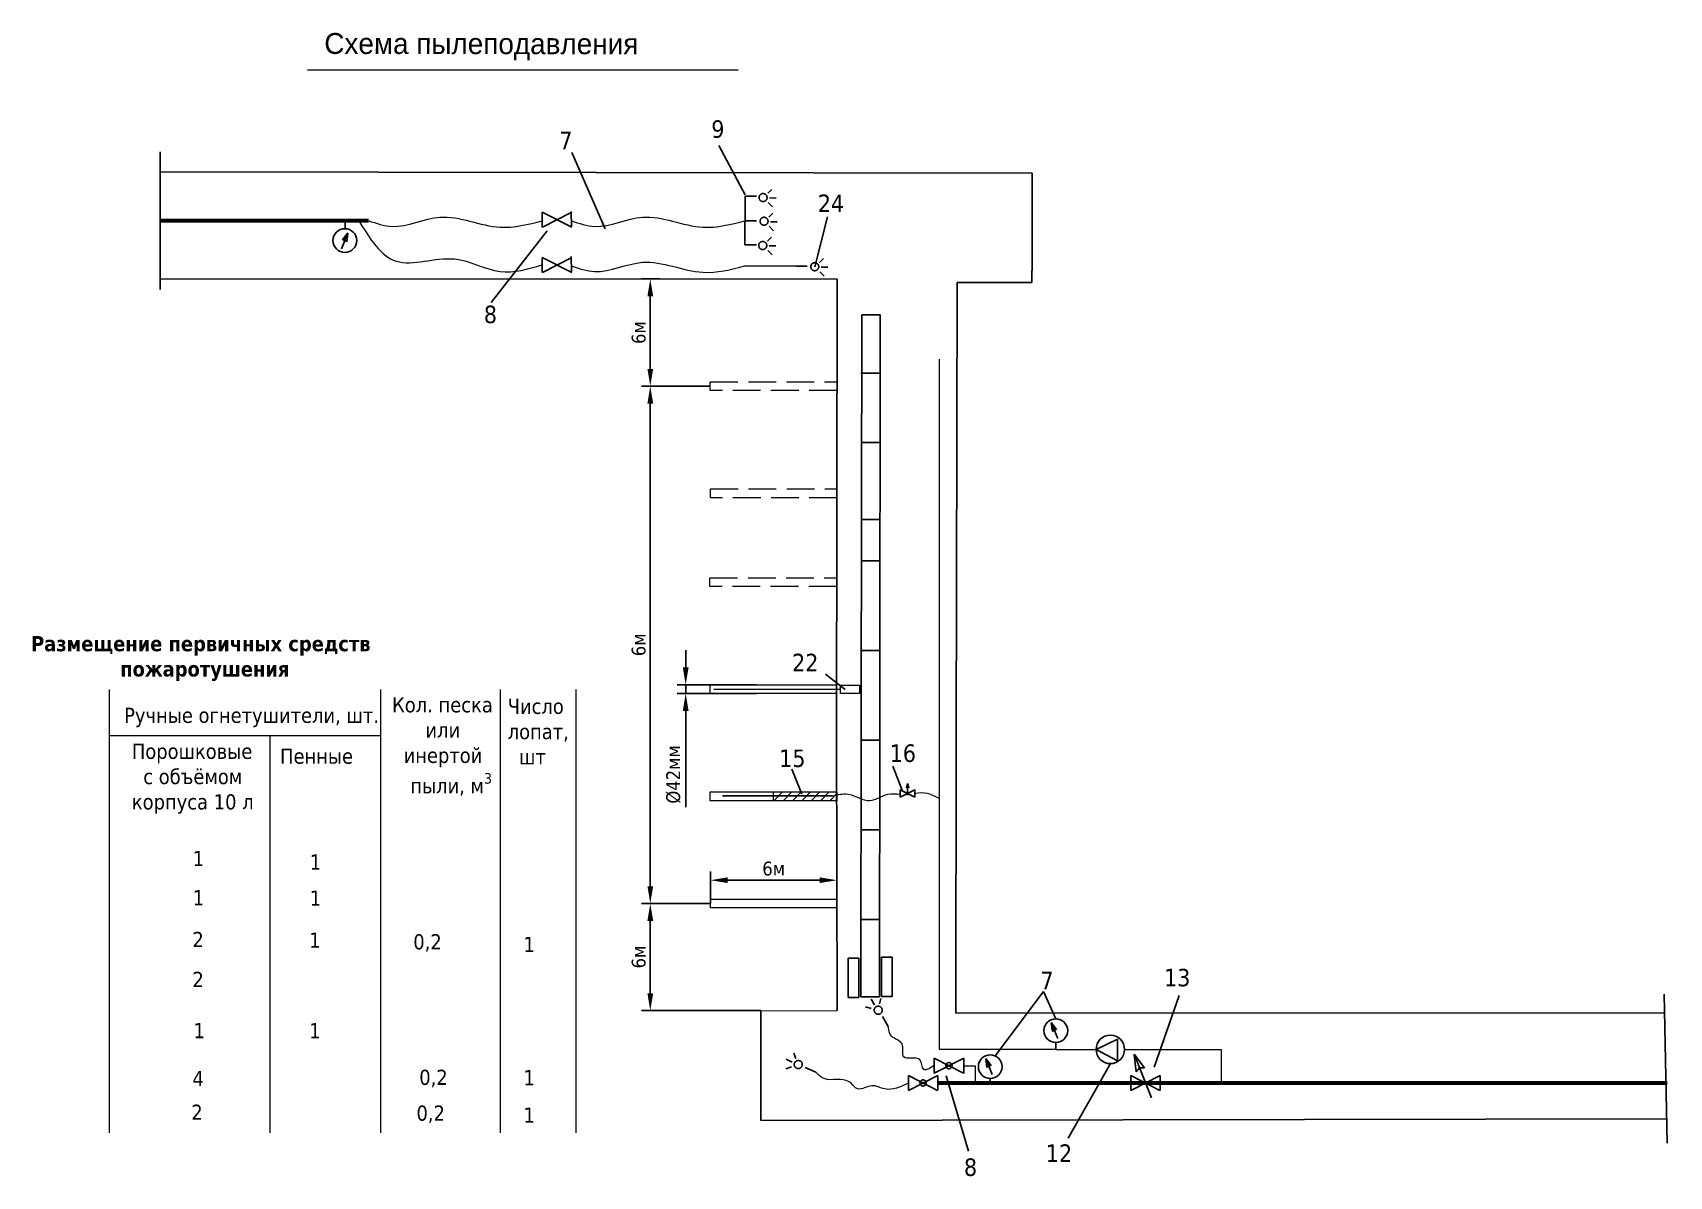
# Model space of a CAD drawing. Header units: millimetres. Extents: x -68401 to -62983, y -49823 to -45544.
# Drawn here: x -64043.8 to -63807.8, y -49822.6 to -49657.7 of the extents above; entities that cross this region are included whole.
import ezdxf

# ---------------------------------------------------------------- set-up
doc = ezdxf.new("R2010")
doc.units = ezdxf.units.MM
doc.header["$PDMODE"] = 2
doc.header["$PDSIZE"] = 100
doc.linetypes.add('ACAD_ISO10W100', pattern=[18, 12, -3, 0, -3])
doc.linetypes.add('JIS_02_4.0', pattern=[5.5, 4, -1.5])
doc.layers.add('ППЗ', color=1, linetype='Continuous')
doc.styles.get("Standard").update_dxf_attribs({"font": 'TAHOMA.TTF', "height": 2})
doc.styles.add('USER1', font='txt')
doc.styles.add('стиль', font='TAHOMA.TTF')
doc.linetypes.add('ограждение1', pattern='A,6.35,-2.54,[133,ltypeshp.shx,S=2.54,R=0,X=-2.54,Y=0],-2.54,25.4', length=36.83)
doc.dimstyles.new('25', dxfattribs={"dimtxt": 2.5, "dimasz": 2.5, "dimexe": 1.25, "dimexo": 0.625, "dimtad": 1, "dimdec": 0, "dimlfac": 25, "dimtxsty": 'Standard', "dimcen": 2.5, "dimadec": 0, "dimazin": 0, "dimtfac": 1, "dimtdec": 0, "dimtmove": 0, "dimatfit": 3, "dimfxl": 0, "dimarcsym": 0})

# ---------------------------------------------------------------- blocks, each defined once
blk = doc.blocks.new('*D938')
at = {"color": 0, "linetype": 'ByBlock', "lineweight": -2}
for p, q in [((-63946.08, -49783.31), (-63956.01, -49783.31)), ((-63954.76, -49796.26), (-63954.76, -49785.81)), ((-63938.81, -49798.76), (-63956.01, -49798.76))]:
    blk.add_line(p, q, dxfattribs=at)
at = {"color": 0, "linetype": 'ByBlock', "lineweight": 15}
for points in [[(-63955.17, -49785.81), (-63954.34, -49785.81), (-63954.76, -49783.31)], [(-63955.17, -49796.26), (-63954.34, -49796.26), (-63954.76, -49798.76)]]:
    blk.add_solid(points, dxfattribs=at)
at = {"layer": 'Defpoints', "color": 0, "linetype": 'ByBlock', "lineweight": 15}
for p in [(-63954.76, -49783.31), (-63946.08, -49783.31), (-63938.81, -49798.76)]:
    blk.add_point(p, dxfattribs=at)
at = {"color": 0, "linetype": 'ByBlock', "lineweight": 15, "insert": (-63956.42, -49791.03), "char_height": 2, "attachment_point": 5, "rotation": 90}
blk.add_mtext('6м', dxfattribs=at)
blk = doc.blocks.new('*D939')
at = {"color": 0, "linetype": 'ByBlock', "lineweight": -2}
for p, q in [((-63946.08, -49783.31), (-63946.08, -49778.7)), ((-63927.83, -49783.31), (-63927.83, -49778.7)), ((-63943.58, -49779.95), (-63930.33, -49779.95))]:
    blk.add_line(p, q, dxfattribs=at)
at = {"color": 0, "linetype": 'ограждение1', "lineweight": 15}
for points in [[(-63943.58, -49779.53), (-63943.58, -49780.36), (-63946.08, -49779.95)], [(-63930.33, -49779.53), (-63930.33, -49780.36), (-63927.83, -49779.95)]]:
    blk.add_solid(points, dxfattribs=at)
at = {"layer": 'Defpoints', "color": 0, "linetype": 'ограждение1', "lineweight": 15}
for p in [(-63927.83, -49779.95), (-63946.08, -49783.31), (-63927.83, -49783.31)]:
    blk.add_point(p, dxfattribs=at)
at = {"color": 0, "linetype": 'ограждение1', "lineweight": 15, "insert": (-63936.96, -49778.28), "char_height": 2, "attachment_point": 5}
blk.add_mtext('6м', dxfattribs=at)
blk = doc.blocks.new('*D940')
at = {"color": 0, "linetype": 'ByBlock', "lineweight": -2}
for p, q in [((-63949.65, -49749.27), (-63949.65, -49746.77)), ((-63939.45, -49751.77), (-63950.9, -49751.77)), ((-63949.65, -49751.77), (-63949.65, -49753.03)), ((-63939.44, -49753.03), (-63950.9, -49753.03)), ((-63949.65, -49755.53), (-63949.65, -49769.42))]:
    blk.add_line(p, q, dxfattribs=at)
at = {"color": 0, "linetype": 'ограждение1', "lineweight": 15}
for points in [[(-63950.07, -49749.27), (-63949.23, -49749.27), (-63949.65, -49751.77)], [(-63950.07, -49755.53), (-63949.23, -49755.53), (-63949.65, -49753.03)]]:
    blk.add_solid(points, dxfattribs=at)
at = {"layer": 'Defpoints', "color": 0, "linetype": 'ограждение1', "lineweight": 15}
for p in [(-63939.45, -49751.77), (-63949.65, -49753.03), (-63939.44, -49753.03)]:
    blk.add_point(p, dxfattribs=at)
at = {"color": 0, "linetype": 'ограждение1', "lineweight": 15, "insert": (-63951.41, -49764.69), "char_height": 2, "attachment_point": 5, "rotation": 90}
blk.add_mtext('%%C42мм', dxfattribs=at)
blk = doc.blocks.new('*D936')
at = {"color": 0, "linetype": 'ByBlock', "lineweight": -2}
for p, q in [((-63946.11, -49708.7), (-63956.01, -49708.7)), ((-63954.76, -49780.81), (-63954.76, -49711.2)), ((-63946.08, -49783.31), (-63956.01, -49783.31))]:
    blk.add_line(p, q, dxfattribs=at)
at = {"color": 0, "linetype": 'ByBlock', "lineweight": 15}
for points in [[(-63955.17, -49711.2), (-63954.34, -49711.2), (-63954.76, -49708.7)], [(-63955.17, -49780.81), (-63954.34, -49780.81), (-63954.76, -49783.31)]]:
    blk.add_solid(points, dxfattribs=at)
at = {"layer": 'Defpoints', "color": 0, "linetype": 'ByBlock', "lineweight": 15}
for p in [(-63954.76, -49708.7), (-63946.11, -49708.7), (-63946.08, -49783.31)]:
    blk.add_point(p, dxfattribs=at)
at = {"color": 0, "linetype": 'ByBlock', "lineweight": 15, "insert": (-63956.42, -49746), "char_height": 2, "attachment_point": 5, "rotation": 90}
blk.add_mtext('6м', dxfattribs=at)
blk = doc.blocks.new('*D937')
at = {"color": 0, "linetype": 'ByBlock', "lineweight": -2}
for p, q in [((-63953.38, -49693.24), (-63956.01, -49693.24)), ((-63954.76, -49706.2), (-63954.76, -49695.74)), ((-63946.11, -49708.7), (-63956.01, -49708.7))]:
    blk.add_line(p, q, dxfattribs=at)
at = {"color": 0, "linetype": 'ByBlock', "lineweight": 15}
for points in [[(-63955.17, -49695.74), (-63954.34, -49695.74), (-63954.76, -49693.24)], [(-63955.17, -49706.2), (-63954.34, -49706.2), (-63954.76, -49708.7)]]:
    blk.add_solid(points, dxfattribs=at)
at = {"layer": 'Defpoints', "color": 0, "linetype": 'ByBlock', "lineweight": 15}
for p in [(-63954.76, -49693.24), (-63953.38, -49693.24), (-63946.11, -49708.7)]:
    blk.add_point(p, dxfattribs=at)
at = {"color": 0, "linetype": 'ByBlock', "lineweight": 15, "insert": (-63956.42, -49700.97), "char_height": 2, "attachment_point": 5, "rotation": 90}
blk.add_mtext('6м', dxfattribs=at)

msp = doc.modelspace()

# ---------------------------------------------------------------- hatches: boundary and pattern name
at = {"lineweight": 15}
h = msp.add_hatch(dxfattribs=at)
h.set_pattern_fill('ANSI31', scale=0.3, style=0)
h.set_pattern_definition([(45, (12496.9269, 9955.3911), (-0.673519209, 0.673519209), [])])
h.paths.add_polyline_path([(-63936.981, -49767.226), (-63927.852, -49767.226), (-63927.852, -49768.482), (-63936.981, -49768.482)])

# ---------------------------------------------------------------- linework, layer by layer
at = {"color": 7}
for p, q in [((-64004.212, -49663.067), (-63942.099, -49663.146)), ((-64025.429, -49674.9), (-64025.455, -49694.772)), ((-64025.433, -49677.806), (-63899.661, -49677.966)), ((-63899.66, -49677.966), (-63899.678, -49692.015)), ((-63941.101, -49688.31), (-63941.092, -49681.273)), ((-63970.331, -49685.816), (-63970.329, -49683.618)), ((-63970.329, -49683.618), (-63966.076, -49685.785)), ((-63966.073, -49683.623), (-63970.295, -49685.779)), ((-63966.173, -49683.505), (-63966.122, -49685.666)), ((-63999.296, -49688.906), (-63998.371, -49686.603)), ((-63998.371, -49686.603), (-63999.129, -49687.61)), ((-63998.741, -49684.836), (-63998.743, -49686.126)), ((-63977.694, -49696.614), (-63969.632, -49686.31)), ((-63999.129, -49687.61), (-63998.751, -49687.611)), ((-63998.751, -49687.611), (-63998.53, -49687.895)), ((-63998.53, -49687.895), (-63998.371, -49686.666)), ((-63970.34, -49692.32), (-63970.337, -49690.122)), ((-63970.337, -49690.122), (-63966.084, -49692.289)), ((-63966.081, -49690.127), (-63970.303, -49692.284)), ((-63966.181, -49690.01), (-63966.131, -49692.171)), ((-63927.819, -49693.262), (-64025.453, -49693.215)), ((-63927.885, -49759.132), (-63927.808, -49693.262)), ((-63899.734, -49693.753), (-63899.732, -49692.026)), ((-63910.477, -49693.735), (-63910.642, -49759.154)), ((-63910.477, -49693.735), (-63901.583, -49693.746)), ((-63901.896, -49693.75), (-63899.734, -49693.753)), ((-63924.266, -49698.411), (-63924.338, -49755.44)), ((-63921.583, -49698.414), (-63924.266, -49698.411)), ((-63921.655, -49755.443), (-63921.583, -49698.414)), ((-63924.37, -49706.821), (-63921.751, -49706.825)), ((-63924.383, -49716.824), (-63921.764, -49716.827)), ((-63924.397, -49727.904), (-63921.778, -49727.907)), ((-63924.252, -49733.907), (-63921.633, -49733.911)), ((-63924.269, -49746.834), (-63921.649, -49746.837)), ((-63929.473, -49750.24), (-63926.666, -49752.464)), ((-63924.338, -49755.44), (-63924.39, -49796.776)), ((-63921.708, -49796.78), (-63921.655, -49755.443)), ((-63927.819, -49798.75), (-63927.885, -49759.132)), ((-63924.285, -49759.76), (-63921.666, -49759.763)), ((-63910.642, -49759.154), (-63910.685, -49799.124)), ((-63932.907, -49767.563), (-63934.364, -49763.928)), ((-63919.784, -49763.482), (-63918.363, -49767.084)), ((-63917.638, -49765.994), (-63917.802, -49766.603)), ((-63917.802, -49766.603), (-63917.626, -49766.532)), ((-63917.639, -49767.691), (-63917.638, -49765.994)), ((-63917.471, -49766.623), (-63917.626, -49766.024)), ((-63917.626, -49766.532), (-63917.471, -49766.623)), ((-63916.586, -49766.889), (-63916.588, -49767.988)), ((-63928.491, -49767.798), (-63944.343, -49767.778)), ((-63918.715, -49767.986), (-63918.714, -49766.905)), ((-63918.715, -49767.986), (-63916.605, -49766.907)), ((-63916.588, -49767.988), (-63918.714, -49766.905)), ((-63924.301, -49772.686), (-63921.682, -49772.69)), ((-63924.318, -49785.613), (-63921.699, -49785.616)), ((-63926.221, -49791.177), (-63926.229, -49796.847)), ((-63924.69, -49791.179), (-63926.221, -49791.177)), ((-63924.697, -49796.849), (-63924.69, -49791.179)), ((-63921.415, -49791.06), (-63921.422, -49796.73)), ((-63919.883, -49791.062), (-63921.415, -49791.06)), ((-63919.891, -49796.732), (-63919.883, -49791.062)), ((-63926.229, -49796.847), (-63924.697, -49796.849)), ((-63924.39, -49796.776), (-63921.708, -49796.78)), ((-63921.422, -49796.73), (-63919.891, -49796.732)), ((-63898.051, -49796.015), (-63905.006, -49805.285)), ((-63898.051, -49796.015), (-63896.268, -49799.931)), ((-63878.485, -49796.576), (-63882.085, -49806.913)), ((-63808.537, -49796.407), (-63808.076, -49817.852)), ((-63938.81, -49798.763), (-63938.79, -49814.625)), ((-63910.685, -49799.124), (-63808.48, -49799.082)), ((-63896.915, -49800.458), (-63896.157, -49801.465)), ((-63895.99, -49802.76), (-63896.915, -49800.458)), ((-63896.756, -49801.749), (-63896.915, -49800.521)), ((-63896.535, -49801.465), (-63896.756, -49801.749)), ((-63896.157, -49801.465), (-63896.535, -49801.465)), ((-63896.268, -49803.355), (-63896.266, -49804.381)), ((-63887.384, -49802.864), (-63890.462, -49804.381)), ((-63890.462, -49804.381), (-63887.38, -49805.99)), ((-63887.38, -49805.99), (-63887.384, -49802.864)), ((-63913.801, -49805.609), (-63909.58, -49807.766)), ((-63913.798, -49807.771), (-63913.801, -49805.609)), ((-63909.546, -49805.604), (-63913.798, -49807.771)), ((-63909.543, -49807.802), (-63909.546, -49805.604)), ((-63906.37, -49805.654), (-63905.612, -49806.661)), ((-63905.444, -49807.956), (-63906.37, -49805.654)), ((-63906.211, -49806.945), (-63906.37, -49805.717)), ((-63905.99, -49806.661), (-63906.211, -49806.945)), ((-63905.612, -49806.661), (-63905.99, -49806.661)), ((-63888.402, -49806.401), (-63894.506, -49817.137)), ((-63884.978, -49805.016), (-63883.462, -49807.029)), ((-63882.447, -49811.312), (-63884.978, -49805.016)), ((-63884.659, -49807.598), (-63884.978, -49805.141)), ((-63917.534, -49808.106), (-63913.313, -49810.263)), ((-63917.532, -49810.268), (-63917.534, -49808.106)), ((-63913.279, -49808.101), (-63917.532, -49810.268)), ((-63913.276, -49810.299), (-63913.279, -49808.101)), ((-63893.704, -49809.175), (-63913.277, -49809.2)), ((-63905.722, -49808.551), (-63905.722, -49809.19)), ((-63885.464, -49810.258), (-63885.467, -49808.096)), ((-63885.467, -49808.096), (-63881.246, -49810.253)), ((-63881.212, -49808.091), (-63885.464, -49810.258)), ((-63884.218, -49807.03), (-63884.659, -49807.598)), ((-63883.462, -49807.029), (-63884.218, -49807.03)), ((-63881.209, -49810.289), (-63881.212, -49808.091)), ((-63808.151, -49814.371), (-63938.79, -49814.618))]:
    msp.add_line(p, q, dxfattribs=at)
at = {"color": 7, "linetype": 'ACAD_ISO10W100'}
for p, q in [((-63939.421, -49681.293), (-63941.092, -49681.273)), ((-63937.788, -49680.882), (-63937.208, -49680.316)), ((-63937.558, -49681.555), (-63936.603, -49681.567)), ((-63937.757, -49682.224), (-63937.144, -49682.853)), ((-63937.651, -49684.304), (-63937.07, -49683.738)), ((-63939.425, -49684.856), (-63941.097, -49684.835)), ((-63937.62, -49685.646), (-63937.007, -49686.275)), ((-63937.42, -49684.977), (-63936.465, -49684.989)), ((-63939.43, -49688.331), (-63941.101, -49688.31)), ((-63937.838, -49687.798), (-63937.257, -49687.232)), ((-63937.607, -49688.471), (-63936.652, -49688.483)), ((-63937.806, -49689.14), (-63937.193, -49689.769)), ((-63930.34, -49690.852), (-63929.759, -49690.286)), ((-63932.114, -49691.404), (-63933.786, -49691.384)), ((-63930.308, -49692.194), (-63929.695, -49692.824)), ((-63930.109, -49691.525), (-63929.154, -49691.537)), ((-63922.4, -49797.918), (-63922.89, -49797.099)), ((-63921.702, -49797.779), (-63921.505, -49796.993)), ((-63922.877, -49798.427), (-63923.73, -49798.214)), ((-63921.286, -49799.59), (-63920.427, -49801.024)), ((-63934.386, -49806.864), (-63935.211, -49807.165)), ((-63934.276, -49806.175), (-63935.141, -49805.771)), ((-63933.776, -49805.668), (-63934.054, -49804.907)), ((-63932.417, -49806.936), (-63930.901, -49807.642))]:
    msp.add_line(p, q, dxfattribs=at)
at = {"lineweight": 15}
for p, q in [((-64032.797, -49752.439), (-64032.797, -49816.365)), ((-63993.673, -49752.439), (-63993.673, -49816.365)), ((-63976.413, -49752.439), (-63976.413, -49816.365)), ((-63965.512, -49752.439), (-63965.512, -49816.365)), ((-64032.797, -49759.078), (-63993.673, -49759.078)), ((-64009.61, -49759.078), (-64009.61, -49816.365))]:
    msp.add_line(p, q, dxfattribs=at)
at = {"color": 7, "linetype": 'ограждение1', "lineweight": 15}
msp.add_line((-63927.345, -49752.432), (-63945.614, -49752.432), dxfattribs=at)
at = {"color": 7, "lineweight": 15, "ltscale": 0.3}
msp.add_line((-63938.81, -49798.763), (-63927.819, -49798.75), dxfattribs=at)
at = {"color": 7, "linetype": 'ByBlock', "lineweight": 15, "const_width": 0.6}
for points in [[(-63995.375, -49684.836), (-64025.442, -49684.836)], [(-63913.277, -49809.2), (-63808.087, -49809.2)]]:
    msp.add_lwpolyline(points, dxfattribs=at)
at = {"color": 7, "linetype": 'ограждение1', "lineweight": 15, "ltscale": 0.3}
msp.add_lwpolyline([(-63896.266, -49804.381), (-63913.021, -49804.381), (-63913.021, -49704.788)], dxfattribs=at)
at = {"color": 7, "linetype": 'JIS_02_4.0', "lineweight": 15}
for points in [[(-63927.852, -49709.327), (-63946.11, -49709.327), (-63946.11, -49708.071), (-63927.852, -49708.071)], [(-63927.827, -49724.779), (-63946.084, -49724.779), (-63946.084, -49723.524), (-63927.827, -49723.524)], [(-63927.903, -49737.577), (-63946.161, -49737.577), (-63946.161, -49736.321), (-63927.903, -49736.321)]]:
    msp.add_lwpolyline(points, close=True, dxfattribs=at)
at = {"color": 7, "linetype": 'ограждение1', "lineweight": 15}
for points in [[(-63927.878, -49753.03), (-63946.135, -49753.03), (-63946.135, -49751.774), (-63927.878, -49751.774)], [(-63927.345, -49751.832), (-63924.605, -49751.832), (-63924.605, -49753.031), (-63927.345, -49753.031)], [(-63927.852, -49768.482), (-63946.11, -49768.482), (-63946.11, -49767.226), (-63927.852, -49767.226)], [(-63927.827, -49783.934), (-63946.084, -49783.934), (-63946.084, -49782.679), (-63927.827, -49782.679)]]:
    msp.add_lwpolyline(points, close=True, dxfattribs=at)
at = {"color": 7, "lineweight": 15}
msp.add_lwpolyline([(-63936.981, -49767.226), (-63927.852, -49767.226), (-63927.852, -49768.482), (-63936.981, -49768.482)], close=True, dxfattribs=at)
at = {"color": 7, "lineweight": 15, "ltscale": 0.3}
for points in [[(-63896.266, -49804.369), (-63890.456, -49804.381)], [(-63886.348, -49804.381), (-63872.429, -49804.381), (-63872.423, -49809.125)], [(-63909.544, -49806.703), (-63907.913, -49806.703), (-63907.91, -49809.193)]]:
    msp.add_lwpolyline(points, dxfattribs=at)
at = {"color": 7, "linetype": 'ACAD_ISO10W100'}
for centre, radius in [((-63938.486, -49681.498), 0.579), ((-63938.349, -49684.92), 0.579), ((-63938.536, -49688.414), 0.579), ((-63931.038, -49691.469), 0.579), ((-63921.883, -49798.693), 0.579), ((-63933.414, -49806.527), 0.579), ((-63911.681, -49806.692), 0.446), ((-63915.414, -49809.189), 0.446)]:
    msp.add_circle(centre, radius, dxfattribs=at)
at = {"color": 7}
for centre, radius in [((-63998.81, -49687.705), 1.712), ((-63896.268, -49801.643), 1.712), ((-63888.402, -49804.347), 2.054), ((-63905.722, -49806.839), 1.712)]:
    msp.add_circle(centre, radius, dxfattribs=at)
at = {"color": 7, "linetype": 'ограждение1', "lineweight": 15}
for points in [[(-63995.375, -49684.836), (-63992.008, -49685.653), (-63985.129, -49684.325), (-63976.4, -49685.771), (-63970.33, -49684.833)], [(-63966.142, -49684.838), (-63962.775, -49685.655), (-63955.896, -49684.327), (-63947.166, -49685.773), (-63941.097, -49684.835)], [(-63996.787, -49684.836), (-63991.406, -49690.669), (-63983.011, -49690.353), (-63976.408, -49692.159), (-63970.338, -49691.221)], [(-63966.148, -49691.342), (-63962.782, -49692.16), (-63955.903, -49690.832), (-63947.173, -49692.277), (-63941.103, -49691.339)], [(-63928.491, -49767.798), (-63926.206, -49767.541), (-63923.071, -49768.453), (-63920.508, -49767.541), (-63918.715, -49767.543)]]:
    msp.add_spline(points, degree=3, dxfattribs=at)
msp.add_open_spline([(-63913.021, -49768.154), (-63913.602, -49767.929), (-63914.744, -49767.235), (-63915.982, -49767.372), (-63916.587, -49767.439)], degree=3, knots=[5.3430407, 5.3430407, 5.3430407, 5.3430407, 6.9041446, 8.3987066, 8.3987066, 8.3987066, 8.3987066], dxfattribs=at)
at = {"color": 7, "lineweight": 15, "ltscale": 0.3}
for points in [[(-63913.8, -49806.69), (-63915.341, -49807.205), (-63915.863, -49805.862), (-63918.198, -49805.429), (-63918.439, -49803.564), (-63919.93, -49802.475), (-63920.427, -49801.024)], [(-63917.533, -49809.205), (-63920.949, -49810.055), (-63922.788, -49809.595), (-63924.815, -49810.042), (-63926.084, -49809.018), (-63929.677, -49808.565), (-63930.901, -49807.642)]]:
    msp.add_spline(points, degree=3, dxfattribs=at)
at = {"layer": 'ППЗ', "color": 7}
for p, q in [((-63944.847, -49673.974), (-63941.08, -49681.123)), ((-63966.073, -49674.982), (-63961.257, -49686.019)), ((-63929.183, -49684.286), (-63931.038, -49691.469)), ((-63941.103, -49691.339), (-63933.786, -49691.384)), ((-63908.841, -49819.049), (-63912.065, -49808.165))]:
    msp.add_line(p, q, dxfattribs=at)

# ---------------------------------------------------------------- texts
at = {"color": 7, "linetype": 'Continuous', "style": 'USER1'}
msp.add_text('Схема пылеподавления', height=3.00772, rotation=359.92732, dxfattribs=at).set_placement((-64001.774, -49660.778))
at = {"color": 7}
for s, height, rotation, p in [('7', 2.525, 359.92732, (-63967.885, -49674.531)), ('9', 2.525, 359.92732, (-63945.957, -49672.882)), ('24', 2.5248, 359.92732, (-63930.59, -49683.585)), ('8', 2.525, 359.92732, (-63978.76, -49699.61)), ('22', 2.5248, 0.07268, (-63934.297, -49749.818)), ('15', 2.5248, 0.07268, (-63936.166, -49763.627)), ('16', 2.5248, 0.07268, (-63920.228, -49762.892)), ('13', 2.5248, 0.07268, (-63880.651, -49795.255)), ('7', 2.525, 0.07268, (-63898.483, -49795.684)), ('12', 2.5248, 0.07268, (-63897.695, -49820.574)), ('8', 2.525, 0.07268, (-63909.515, -49822.597))]:
    msp.add_text(s, height=height, rotation=rotation, dxfattribs=at).set_placement(p)
at = {"lineweight": 15, "char_height": 2.187, "attachment_point": 1, "style": 'стиль'}
for s, insert, width in [('\\pi-25.47;{\\fTahoma|b1|i0|c204|p32;Размещение первичных средств \\P\\pi-12.615;пожаротушения}', (-64018.595, -49744.741), 3.190791630913736e-12), ('{\\fTahoma|b0|i0|c204|p32;Ручные огнетушители, шт.}', (-64030.647, -49755.073), 122.58657), ('\\A1;\\pi4.1492;{\\fTahoma|b0|i0|c204|p32;Кол. песка \\P\\pi8.9689;или \\P\\pi5.8155;инертой\\P\\pi3.4959;    пыли, м\\fTahoma|b0|i0|c0|p32;\\H0.7x;\\S3^ ;}', (-63996.148, -49753.557), 22.5983), ('{\\fTahoma|b0|i0|c204|p32;Число\\Pлопат,\\P  шт}', (-63975.321, -49753.779), 122.58657), ('{\\fTahoma|b0|i0|c204|p32;Порошковые\\P  с объёмом\\Pкорпуса 10 л}', (-64029.531, -49760.264), 122.58657), ('{\\fTahoma|b0|i0|c204|p32;Пенные}', (-64008.157, -49760.967), 122.58657), ('{\\fTahoma|b0|i0|c204|p32;1}', (-64020.747, -49775.731), 122.58657), ('{\\fTahoma|b0|i0|c204|p32;1}', (-64003.872, -49776.238), 122.58657), ('{\\fTahoma|b0|i0|c204|p32;1}', (-64020.747, -49781.384), 122.58657), ('{\\fTahoma|b0|i0|c204|p32;1}', (-64003.872, -49781.437), 122.58657), ('{\\fTahoma|b0|i0|c204|p32;2}', (-64020.795, -49787.402), 122.58657), ('{\\fTahoma|b0|i0|c204|p32;1}', (-64003.948, -49787.498), 122.58657), ('{\\fTahoma|b0|i0|c204|p32;0,2}', (-63988.939, -49787.734), 122.58657), ('{\\fTahoma|b0|i0|c204|p32;1}', (-63973.042, -49788.125), 122.58657), ('{\\fTahoma|b0|i0|c204|p32;2}', (-64020.795, -49793.16), 122.58657), ('{\\fTahoma|b0|i0|c204|p32;1}', (-64020.645, -49800.55), 122.58657), ('{\\fTahoma|b0|i0|c204|p32;1}', (-64003.948, -49800.562), 122.58657), ('{\\fTahoma|b0|i0|c204|p32;4}', (-64020.795, -49807.464), 122.58657), ('{\\fTahoma|b0|i0|c204|p32;0,2}', (-63988.079, -49807.28), 122.58657), ('{\\fTahoma|b0|i0|c204|p32;1}', (-63973.042, -49807.329), 122.58657), ('{\\fTahoma|b0|i0|c204|p32;2}', (-64020.957, -49812.319), 122.58657), ('{\\fTahoma|b0|i0|c204|p32;0,2}', (-63988.481, -49812.444), 122.58657), ('{\\fTahoma|b0|i0|c204|p32;1}', (-63973.042, -49812.73), 122.58657)]:
    msp.add_mtext(s, dxfattribs=dict(at, insert=insert, width=width))

# ---------------------------------------------------------------- dimensions: what is measured, and where the dimension line sits
at = {"color": 7, "linetype": 'ByBlock', "lineweight": 15}
for base, p1, p2, picture, middle in [((-63954.758, -49693.242), (-63946.11, -49708.699), (-63953.384, -49693.242), '*D937', (-63956.422, -49700.971)), ((-63954.758, -49708.699), (-63946.084, -49783.306), (-63946.11, -49708.699), '*D936', (-63956.422, -49746.003)), ((-63954.758, -49783.306), (-63938.81, -49798.763), (-63946.084, -49783.306), '*D938', (-63956.422, -49791.035))]:
    dim = msp.add_linear_dim(base=base, p1=p1, p2=p2, angle=90, text='6м', dimstyle='25', override={"dimtxt": 2, "dimexo": 0, "dimlfac": 1}, dxfattribs=at)
    dim.commit()
    dim.dimension.update_dxf_attribs({"geometry": picture, "text_midpoint": middle})
at = {"color": 7, "linetype": 'ограждение1', "lineweight": 15}
dim = msp.add_linear_dim(base=(-63949.648, -49753.03), p1=(-63939.453, -49751.774), p2=(-63939.435, -49753.03), angle=90, text='%%C42мм', dimstyle='25', override={"dimtxt": 2, "dimexo": 0, "dimlfac": 1}, dxfattribs=at)
dim.commit()
dim.dimension.update_dxf_attribs({"geometry": '*D940', "text_midpoint": (-63949.648, -49764.695), "dimtype": 160})
dim = msp.add_linear_dim(base=(-63927.827, -49779.946), p1=(-63946.084, -49783.306), p2=(-63927.827, -49783.306), text='6м', dimstyle='25', override={"dimtxt": 2, "dimexo": 0, "dimlfac": 1}, dxfattribs=at)
dim.commit()
dim.dimension.update_dxf_attribs({"geometry": '*D939', "text_midpoint": (-63936.956, -49778.281)})

doc.saveas('drawing.dxf')
